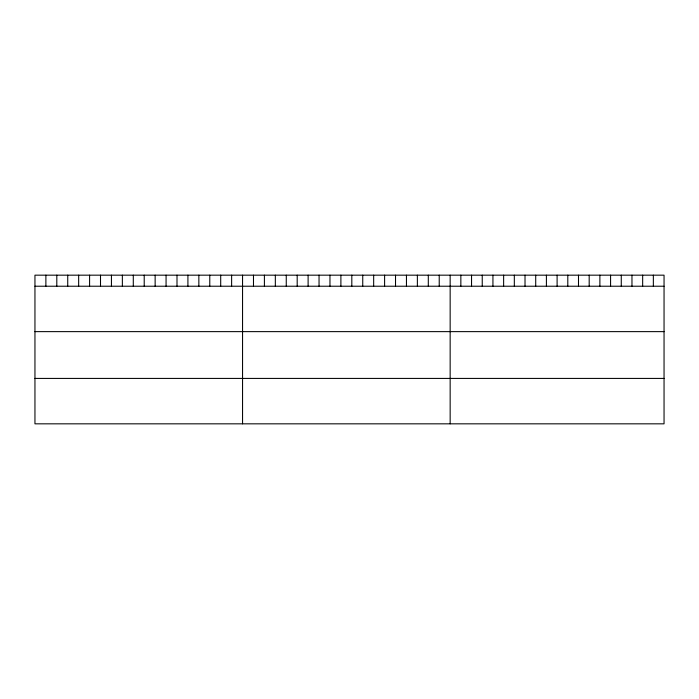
<?xml version="1.0" encoding="UTF-8"?>
<svg xmlns="http://www.w3.org/2000/svg" width="699" height="699" viewBox="0 0 699 699"><rect width="100%" height="100%" fill="white"/><g stroke="black" fill="none" stroke-linecap="round" stroke-linejoin="round"><path stroke-width="1.05" d="M664.05 286.223L664.05 423.83L34.95 423.83L34.95 275.17L664.05 275.17L664.05 286.223L34.95 286.223M34.95 331.632L664.05 331.632M34.95 378.421L664.05 378.421M653.355 275.17L653.355 286.223M642.661 275.17L642.661 286.223M631.966 275.17L631.966 286.223M621.271 275.17L621.271 286.223M610.577 275.17L610.577 286.223M599.882 275.17L599.882 286.223M589.187 275.17L589.187 286.223M578.492 275.17L578.492 286.223M567.798 275.17L567.798 286.223M557.103 275.17L557.103 286.223M546.408 275.17L546.408 286.223M535.714 275.17L535.714 286.223M525.019 275.17L525.019 286.223M514.324 275.17L514.324 286.223M503.63 275.17L503.63 286.223M492.935 275.17L492.935 286.223M482.24 275.17L482.24 286.223M471.545 275.17L471.545 286.223M460.851 275.17L460.851 286.223M450.156 275.17L450.156 423.83M439.225 275.17L439.225 286.223M428.304 275.17L428.304 286.223M417.373 275.17L417.373 286.223M406.451 275.17L406.451 286.223M395.52 275.17L395.52 286.223M384.599 275.17L384.599 286.223M373.668 275.17L373.668 286.223M362.746 275.17L362.746 286.223M351.815 275.17L351.815 286.223M340.894 275.17L340.894 286.223M329.963 275.17L329.963 286.223M319.041 275.17L319.041 286.223M308.11 275.17L308.11 286.223M297.189 275.17L297.189 286.223M286.258 275.17L286.258 286.223M275.336 275.17L275.336 286.223M264.405 275.17L264.405 286.223M253.484 275.17L253.484 286.223M242.553 275.17L242.553 423.83M231.622 275.17L231.622 286.223M220.701 275.17L220.701 286.223M209.77 275.17L209.77 286.223M198.848 275.17L198.848 286.223M187.917 275.17L187.917 286.223M176.996 275.17L176.996 286.223M166.065 275.17L166.065 286.223M155.143 275.17L155.143 286.223M144.212 275.17L144.212 286.223M133.291 275.17L133.291 286.223M122.36 275.17L122.36 286.223M111.438 275.17L111.438 286.223M100.507 275.17L100.507 286.223M89.586 275.17L89.586 286.223M78.655 275.17L78.655 286.223M67.733 275.17L67.733 286.223M56.802 275.17L56.802 286.223M45.881 275.17L45.881 286.223"/></g></svg>
